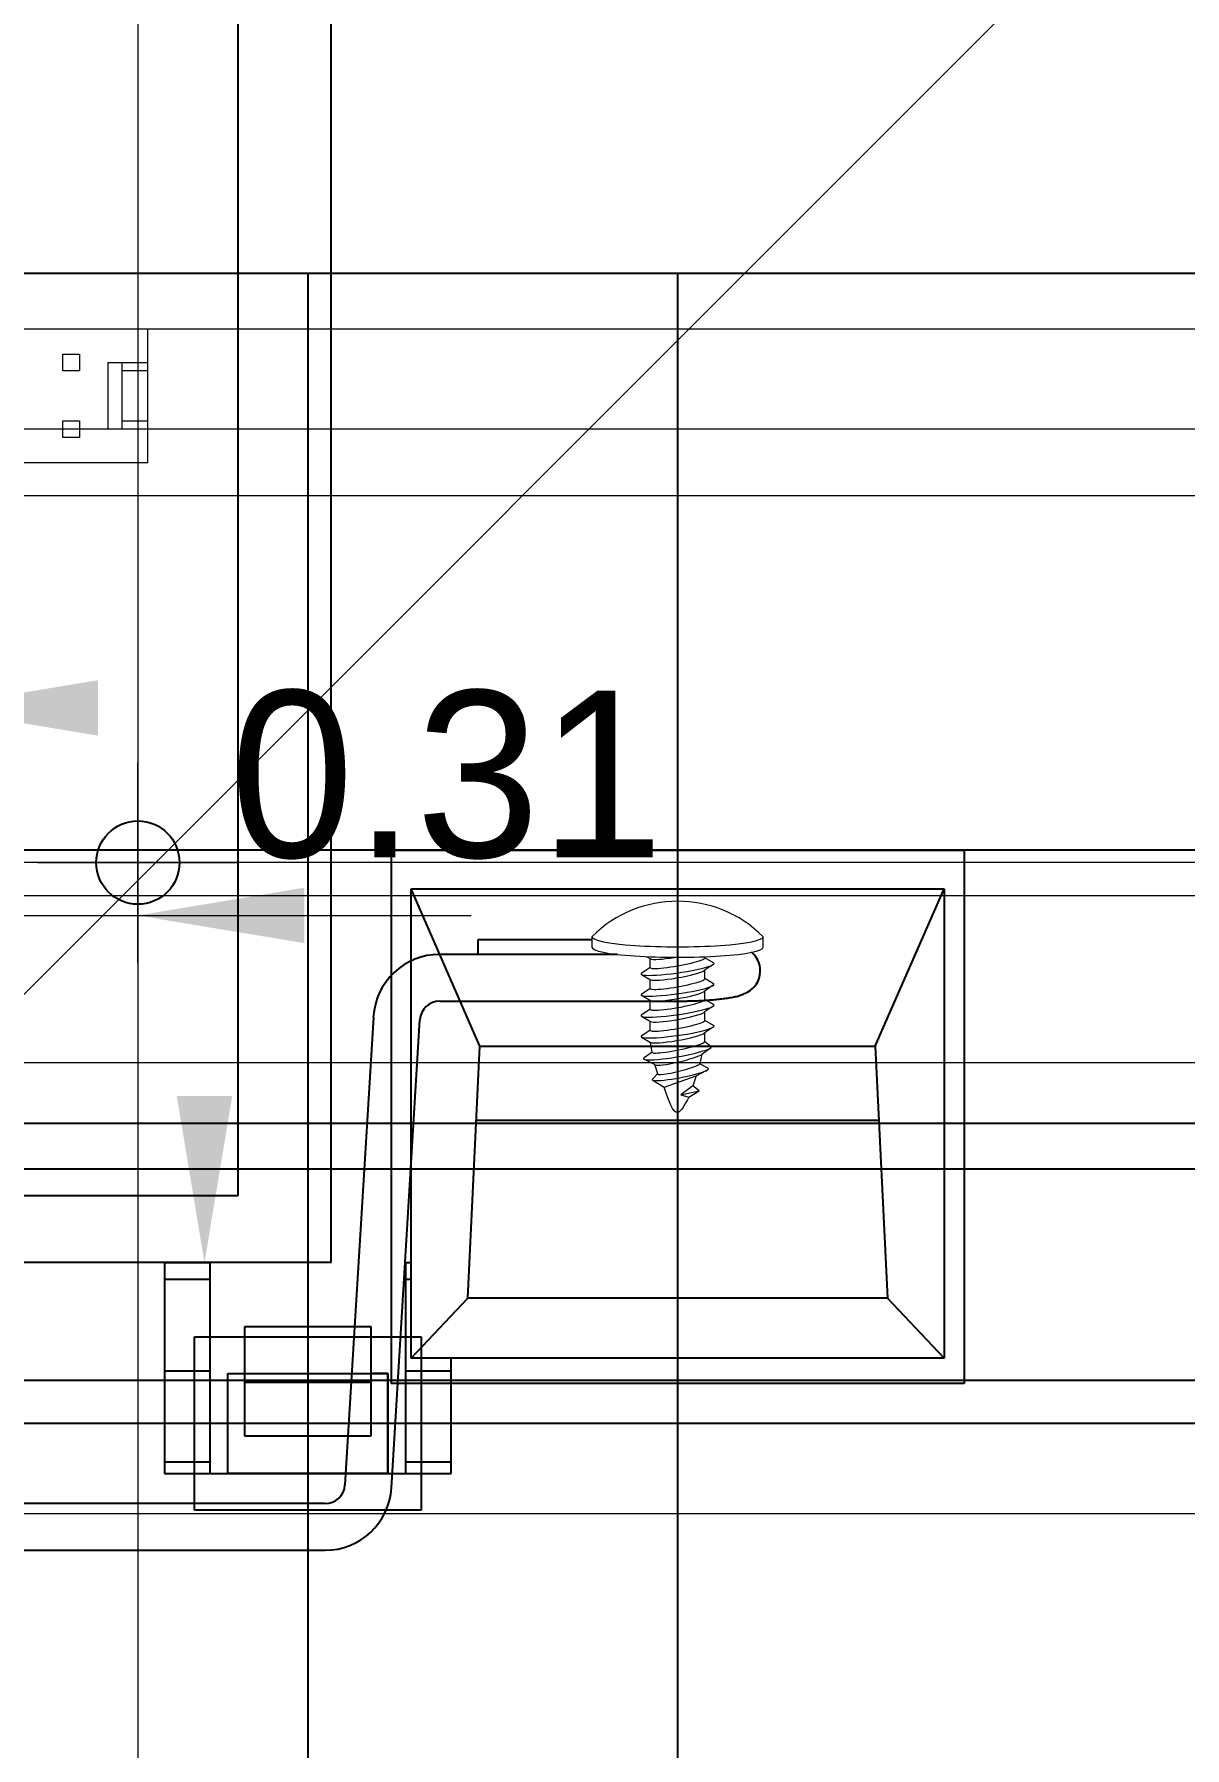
# Model space of a CAD drawing. Header units: inches. Extents: x -1.8 to 19, y -6.6 to 16.3.
# Drawn here: x 9.689 to 11.416, y 3.944 to 6.514 of the extents above; entities that cross this region are included whole.
import ezdxf

# ---------------------------------------------------------------- set-up
doc = ezdxf.new("R2010")
doc.units = ezdxf.units.IN
doc.header["$MEASUREMENT"] = 0
doc.linetypes.add('PHANTOMX2', pattern=[127, 63.5, -12.7, 12.7, -12.7, 12.7, -12.7])
for name, color, linetype, lineweight, true_color in [('carriage ribbon cable', 4, 'Continuous', 25, 0x00ffff), ('dimensions', 150, 'Continuous', 18, 0x0080ff), ('hardware', 30, 'Continuous', 9, 0xff7f00), ('hidden ... bottom view', 16, 'Continuous', 25, 0x800000), ('hidden ... case construction', 56, 'Continuous', 25, 0x808000), ('hidden ... construction', 2, 'Continuous', 0, 0xffff00), ('hidden ... template', 178, 'Continuous', 25, 0x000000), ('keyboard', 96, 'Continuous', 25, 0x008000), ('motherboard', 6, 'Continuous', 25, 0xff00ff), ('top view', 7, 'Continuous', 25, 0xffffff), ('USB interface', 1, 'Continuous', 25, 0xff0000)]:
    doc.layers.add(name, color=color, linetype=linetype, lineweight=lineweight, true_color=true_color)
doc.styles.add('textstyle20', font='txt')

# ---------------------------------------------------------------- blocks, each defined once
blk = doc.blocks.new('22-27-2021')
at = {"layer": 'USB interface', "color": 0, "lineweight": 18}
for p, q in [((-0.115, 0.15), (-0.115, -0.05)), ((0.115, 0.15), (-0.115, 0.15)), ((0.115, -0.05), (0.115, 0.15)), ((-0.115, -0.05), (0.115, -0.05))]:
    blk.add_line(p, q, dxfattribs=at)
at = {"layer": 'USB interface', "color": 0, "lineweight": 13}
for p, q in [((-0.0125, 0.1125), (0.0125, 0.1125)), ((-0.0125, 0.0875), (-0.0125, 0.1125)), ((0.0125, 0.1125), (0.0125, 0.0875)), ((0.0125, 0.0875), (-0.0125, 0.0875)), ((0.055, 0.1), (0.055, 0)), ((0.055, 0.1), (0.115, 0.1)), ((0.076, 0.1), (0.076, 0)), ((0.115, 0.0875), (0.076, 0.0875)), ((-0.0125, 0.0125), (0.0125, 0.0125)), ((-0.0125, -0.0125), (-0.0125, 0.0125)), ((0.0125, 0.0125), (0.0125, -0.0125)), ((0.115, 0), (0.055, 0)), ((0.076, 0.0125), (0.115, 0.0125)), ((0.0125, -0.0125), (-0.0125, -0.0125))]:
    blk.add_line(p, q, dxfattribs=at)
blk = doc.blocks.new('tilted truss head')
at = {"layer": 'hardware', "color": 0}
for p, q in [((-0.1285, 0.0158), (-0.1285, 0)), ((0.1285, 0), (0.1285, 0.0158)), ((-0.0462, -0.0143), (-0.0406, -0.0176)), ((-0.041, -0.0305), (-0.041, -0.0174)), ((0.0411, -0.0162), (0.0411, -0.0145)), ((0.0541, -0.0234), (0.0411, -0.0158)), ((-0.0541, -0.0409), (-0.0406, -0.0489)), ((-0.0536, -0.0385), (-0.041, -0.03)), ((-0.041, -0.0619), (-0.041, -0.0487)), ((0.0536, -0.0258), (0.0401, -0.0351)), ((0.0411, -0.0475), (0.0411, -0.0345)), ((0.0541, -0.0548), (0.0411, -0.0471)), ((-0.0541, -0.0722), (-0.0406, -0.0802)), ((-0.0536, -0.0698), (-0.041, -0.0613)), ((0.0536, -0.0571), (0.0401, -0.0664)), ((0.0411, -0.0788), (0.0411, -0.0658)), ((-0.0536, -0.1012), (-0.041, -0.0926)), ((-0.041, -0.0932), (-0.041, -0.08)), ((0.0536, -0.0884), (0.0401, -0.0977)), ((0.0541, -0.0861), (0.0411, -0.0784)), ((0.0411, -0.1101), (0.0411, -0.0971)), ((-0.0541, -0.1035), (-0.0406, -0.1116)), ((-0.0536, -0.1325), (-0.041, -0.124)), ((-0.041, -0.1245), (-0.041, -0.1113)), ((0.0536, -0.1198), (0.0401, -0.1291)), ((0.0541, -0.1174), (0.0411, -0.1098)), ((0.0411, -0.1414), (0.0411, -0.1284)), ((-0.0541, -0.1349), (-0.0406, -0.1429)), ((-0.038, -0.1577), (-0.0406, -0.1429)), ((0.0366, -0.1607), (0.0496, -0.1512)), ((0.0411, -0.1414), (0.0503, -0.1488)), ((-0.038, -0.1577), (-0.0499, -0.1658)), ((-0.0337, -0.1766), (-0.0498, -0.1683)), ((-0.0339, -0.1767), (-0.0301, -0.1902)), ((0.0366, -0.1607), (0.0335, -0.1743)), ((0.0335, -0.1743), (0.0465, -0.1818)), ((-0.038, -0.1988), (-0.02, -0.2098)), ((-0.0301, -0.1902), (-0.0371, -0.1975)), ((-0.02, -0.2098), (0.0278, -0.1931)), ((0.0278, -0.1931), (0.0227, -0.2078)), ((0.0278, -0.1931), (0.0439, -0.1846)), ((0.0227, -0.2078), (0.005, -0.2217)), ((0.005, -0.2217), (0.0325, -0.2156)), ((0.005, -0.2217), (0.0168, -0.2252)), ((0.0168, -0.2252), (0.0325, -0.2156)), ((0.0325, -0.2156), (0.0227, -0.2078))]:
    blk.add_line(p, q, dxfattribs=at)
blk.add_arc((0, -0.1128), 0.1818, 45.02, 134.98, dxfattribs=at)
for centre, major_axis, ratio, start_param, end_param in [((0, 0.0158), (-0.1285, 0), 0.118034, 0, 3.141593), ((0, 0), (-0.1285, 0), 0.118034, 0, 3.141593), ((0, -0.0322), (-0.0548, -0.0079), 0.113662, 6.053758, 9.566107), ((0, -0.0233), (-0.041, -0.0073), 0.110844, 6.263527, 9.40512), ((0, -0.0098), (-0.041, -0.0073), 0.110844, 0.127623, 1.440793), ((0, -0.0547), (-0.041, -0.0073), 0.110844, 6.263527, 9.40512), ((0, -0.0411), (-0.041, -0.0073), 0.110844, 0.127623, 2.90344), ((0, -0.0635), (-0.0548, -0.0079), 0.113662, 6.053758, 9.566107), ((0, -0.0725), (-0.041, -0.0073), 0.110844, 0.127623, 2.90344), ((0, -0.0948), (-0.0548, -0.0079), 0.113662, 6.053758, 9.566107), ((0, -0.086), (-0.041, -0.0073), 0.110844, 6.263527, 9.40512), ((0, -0.1038), (-0.041, -0.0073), 0.110844, 0.127623, 2.90344), ((0, -0.1261), (-0.0548, -0.0079), 0.113662, 6.053758, 9.566107), ((0, -0.1173), (-0.041, -0.0073), 0.110844, 6.263527, 9.40512), ((-0.0001, -0.1584), (-0.051, -0.0089), 0.113662, 6.053758, 9.566107), ((0, -0.1351), (-0.041, -0.0073), 0.110844, 0.127623, 2.90344), ((0.0015, -0.1495), (-0.0395, -0.0082), 0.110844, 6.263527, 9.40512), ((0.0017, -0.1679), (-0.0357, -0.0083), 0.110844, 0.127623, 2.90344), ((0.0017, -0.1824), (-0.0318, -0.0079), 0.110844, 6.263527, 9.40512), ((0.0042, -0.1906), (-0.0422, -0.0082), 0.113662, 6.053758, 9.566107)]:
    blk.add_ellipse(centre, major_axis=major_axis, ratio=ratio, start_param=start_param, end_param=end_param, dxfattribs=at)
blk.add_open_spline([(0.0168, -0.2252), (0.0111, -0.2358), (-0.0032, -0.2628), (-0.0136, -0.2298), (-0.02, -0.2098)], degree=3, knots=[0, 0, 0, 0, 0.02782418, 0.07096731, 0.07096731, 0.07096731, 0.07096731], dxfattribs=at)

msp = doc.modelspace()

# ---------------------------------------------------------------- hatches: boundary and pattern name
at = {"layer": 'carriage ribbon cable'}
h = msp.add_hatch(dxfattribs=at)
h.set_pattern_fill('ANSI31', color=256, style=0, pattern_type=0)
edge = h.paths.add_edge_path(flags=0)
edge.add_line((12.9658, 7.9692), (13.255, 7.68))
edge.add_line((13.255, 7.68), (13.255, 4.095))
edge.add_line((13.255, 4.095), (12.125, 4.095))
edge.add_line((12.125, 4.095), (12.125, 7.34))
edge.add_line((12.125, 7.34), (12.225, 7.34))
edge.add_line((12.225, 7.34), (12.225, 7.78))
edge.add_line((12.225, 7.78), (11.785, 7.78))
edge.add_line((11.785, 7.78), (11.785, 7.68))
edge.add_line((11.785, 7.68), (8.725, 7.68))
edge.add_line((8.725, 7.68), (8.725, 8.335))
edge.add_arc((8.615, 8.335), 0.11, 0, 180)
edge.add_line((8.505, 8.335), (8.505, 7.68))
edge.add_line((8.505, 7.68), (1.215, 7.68))
edge.add_line((1.215, 7.68), (1.215, 8.81))
edge.add_line((1.215, 8.81), (12.125, 8.81))
edge.add_line((12.125, 8.81), (12.4142, 8.5208))
edge.add_line((12.4142, 8.5208), (12.2816, 8.3881))
edge.add_line((12.2816, 8.3881), (12.8331, 7.8366))
edge.add_line((12.8331, 7.8366), (12.9658, 7.9692))

# ---------------------------------------------------------------- linework, layer by layer
at = {"layer": 'dimensions', "linetype": 'PHANTOMX2'}
msp.add_line((9.845, 9.0174), (9.845, -0.9508), dxfattribs=at)
at = {"layer": 'dimensions'}
for p, q in [((9.035, 5.1922), (10.345, 5.1922)), ((9.845, 5.1465), (9.845, 5.0672))]:
    msp.add_line(p, q, dxfattribs=at)
msp.add_solid([(9.845, 5.1922), (10.095, 5.2339), (10.095, 5.1506)], dxfattribs=at)
at = {"layer": 'hardware', "lineweight": 25}
for p, q in [((10.5265, 5.1556), (10.355, 5.1556)), ((10.355, 5.1556), (10.355, 5.1338)), ((10.565, 5.1338), (10.2982, 5.1338)), ((10.7791, 5.0988), (10.7791, 5.0988)), ((10.2982, 5.0638), (10.655, 5.0638)), ((10.1984, 5.0398), (10.1558, 4.3381)), ((10.2257, 4.3338), (10.2683, 5.0356)), ((10.1259, 4.3099), (5.5141, 4.3099)), ((5.5141, 4.2399), (10.1259, 4.2399))]:
    msp.add_line(p, q, dxfattribs=at)
for centre, radius, start, end in [((10.2982, 5.0338), 0.1, 90, 176.527), ((10.7428, 5.1091), 0.0364, 290.5595, 50.1116), ((10.2982, 5.0338), 0.03, 90, 176.527), ((10.1259, 4.3399), 0.03, 270, 356.527), ((10.1259, 4.3399), 0.1, 270, 356.527)]:
    msp.add_arc(centre, radius, start, end, dxfattribs=at)
msp.add_open_spline([(10.655, 5.0638), (10.6562, 5.0638), (10.6588, 5.0638), (10.6635, 5.0638), (10.6692, 5.0639), (10.676, 5.064), (10.6836, 5.0643), (10.691, 5.0646), (10.6977, 5.065), (10.7033, 5.0654), (10.7098, 5.0659), (10.7173, 5.0666), (10.7259, 5.0677), (10.7339, 5.0689), (10.7416, 5.0704), (10.7488, 5.0722), (10.7533, 5.0741), (10.7555, 5.075)], degree=3, knots=[0, 0, 0, 0, 0.0035313, 0.0080092, 0.0138166, 0.020826, 0.0284389, 0.0365676, 0.0431195, 0.0483673, 0.0536647, 0.0625136, 0.0711293, 0.0794426, 0.0869506, 0.0944888, 0.1016756, 0.1016756, 0.1016756, 0.1016756], dxfattribs=at)
at = {"layer": 'hidden ... bottom view'}
for p, q in [((10.225, 5.29), (11.085, 5.29)), ((10.225, 5.29), (10.225, 4.49)), ((11.085, 5.29), (11.085, 4.49)), ((9.93, 4.3), (9.93, 4.56)), ((9.93, 4.56), (10.27, 4.56)), ((10.27, 4.56), (10.27, 4.3)), ((9.98, 4.505), (10.22, 4.505)), ((9.98, 4.355), (9.98, 4.505)), ((10.22, 4.505), (10.22, 4.355)), ((11.085, 4.49), (10.225, 4.49)), ((10.22, 4.355), (9.98, 4.355)), ((10.27, 4.3), (9.93, 4.3))]:
    msp.add_line(p, q, dxfattribs=at)
at = {"layer": 'hidden ... case construction'}
for p, q in [((17.25, 6.155), (0, 6.155)), ((10.1, 6.155), (10.1, 0)), ((10.655, 6.155), (10.655, 0)), ((17.465, 5.29), (-0.215, 5.29)), ((17.25, 4.88), (0, 4.88)), ((17.25, 4.43), (0, 4.43))]:
    msp.add_line(p, q, dxfattribs=at)
at = {"layer": 'hidden ... construction'}
for p, q in [((9.845, 7.1215), (9.845, 4.7715)), ((14.6, 6.0715), (5.595, 6.0715)), ((14.6, 5.9215), (5.595, 5.9215)), ((14.6, 5.8215), (5.595, 5.8215)), ((14.6, 5.2715), (5.595, 5.2715)), ((14.6, 5.2215), (5.595, 5.2215)), ((5.595, 4.9715), (14.6, 4.9715)), ((4.445, 4.295), (16.045, 4.295))]:
    msp.add_line(p, q, dxfattribs=at)
msp.add_xline((14.6, 10), (-0.7071068, -0.7071068), dxfattribs=at)
at = {"layer": 'hidden ... template'}
for q in [(10.135, 7.1715), (5.435, 4.6715)]:
    msp.add_line((10.135, 4.6715), q, dxfattribs=at)
at = {"layer": 'hidden ... template', "lineweight": 9}
for p, q in [((9.845, 5.1215), (9.845, 5.4215)), ((9.695, 5.2715), (9.995, 5.2715))]:
    msp.add_line(p, q, dxfattribs=at)
msp.add_circle((9.845, 5.2715), 0.0625, dxfattribs=at)
at = {"layer": 'hidden ... template'}
for points in [[(9.535, 5.5035), (9.785, 5.5451), (9.785, 5.4619)], [(9.945, 4.6715), (9.9034, 4.9215), (9.9866, 4.9215)]]:
    msp.add_solid(points, dxfattribs=at)
at = {"layer": 'keyboard'}
msp.add_line((-0.185, 4.8119), (16.845, 4.8119), dxfattribs=at)
at = {"layer": 'motherboard'}
msp.add_line((4.445, 4.495), (16.045, 4.495), dxfattribs=at)
at = {"layer": 'top view'}
for p, q in [((10.255, 5.232), (11.055, 5.232)), ((10.255, 4.528), (10.255, 5.232)), ((10.3584, 4.9961), (10.255, 5.232)), ((10.9516, 4.9961), (11.055, 5.232)), ((11.055, 5.232), (11.055, 4.528)), ((10.34, 4.618), (10.3584, 4.9961)), ((10.3584, 4.9961), (10.9516, 4.9961)), ((10.9516, 4.9961), (10.97, 4.618)), ((10.353, 4.885), (10.957, 4.885)), ((9.885, 4.6715), (9.953, 4.6715)), ((9.885, 4.6715), (9.885, 4.355)), ((9.953, 4.6715), (9.953, 4.355)), ((10.247, 4.6715), (10.255, 4.6715)), ((10.247, 4.355), (10.247, 4.6715)), ((9.885, 4.6466), (9.953, 4.6466)), ((10.247, 4.6466), (10.255, 4.6466)), ((10.255, 4.528), (10.34, 4.618)), ((10.97, 4.618), (10.34, 4.618)), ((11.055, 4.528), (10.97, 4.618)), ((10.005, 4.575), (10.005, 4.4115)), ((10.195, 4.575), (10.005, 4.575)), ((10.195, 4.4115), (10.195, 4.575)), ((11.055, 4.528), (10.255, 4.528)), ((10.315, 4.355), (10.315, 4.528)), ((9.885, 4.5089), (9.953, 4.5089)), ((9.98, 4.505), (10.005, 4.505)), ((9.98, 4.355), (9.98, 4.505)), ((10.22, 4.505), (10.195, 4.505)), ((10.22, 4.355), (10.22, 4.505)), ((10.247, 4.5089), (10.315, 4.5089)), ((10.195, 4.4915), (10.005, 4.4915)), ((10.005, 4.4115), (10.195, 4.4115)), ((9.885, 4.3725), (9.953, 4.3725)), ((10.247, 4.3725), (10.315, 4.3725)), ((9.885, 4.355), (10.315, 4.355))]:
    msp.add_line(p, q, dxfattribs=at)
at = {"layer": 'USB interface'}
for p, q in [((9.995, 7.1215), (9.995, 4.7715)), ((9.995, 4.7715), (5.595, 4.7715))]:
    msp.add_line(p, q, dxfattribs=at)
msp.add_circle((9.845, 5.2715), 0.0625, dxfattribs=at)

# ---------------------------------------------------------------- block references
at = {"layer": 'hardware'}
msp.add_blockref('tilted truss head', (10.655, 5.1446), dxfattribs=at)
at = {"layer": 'USB interface'}
msp.add_blockref('22-27-2021', (9.745, 5.9215), dxfattribs=at)

# ---------------------------------------------------------------- texts
at = {"layer": 'dimensions', "insert": (10.3087, 5.4027), "char_height": 0.25, "attachment_point": 5, "style": 'textstyle20'}
msp.add_mtext('0.31', dxfattribs=at)

doc.saveas('drawing.dxf')
